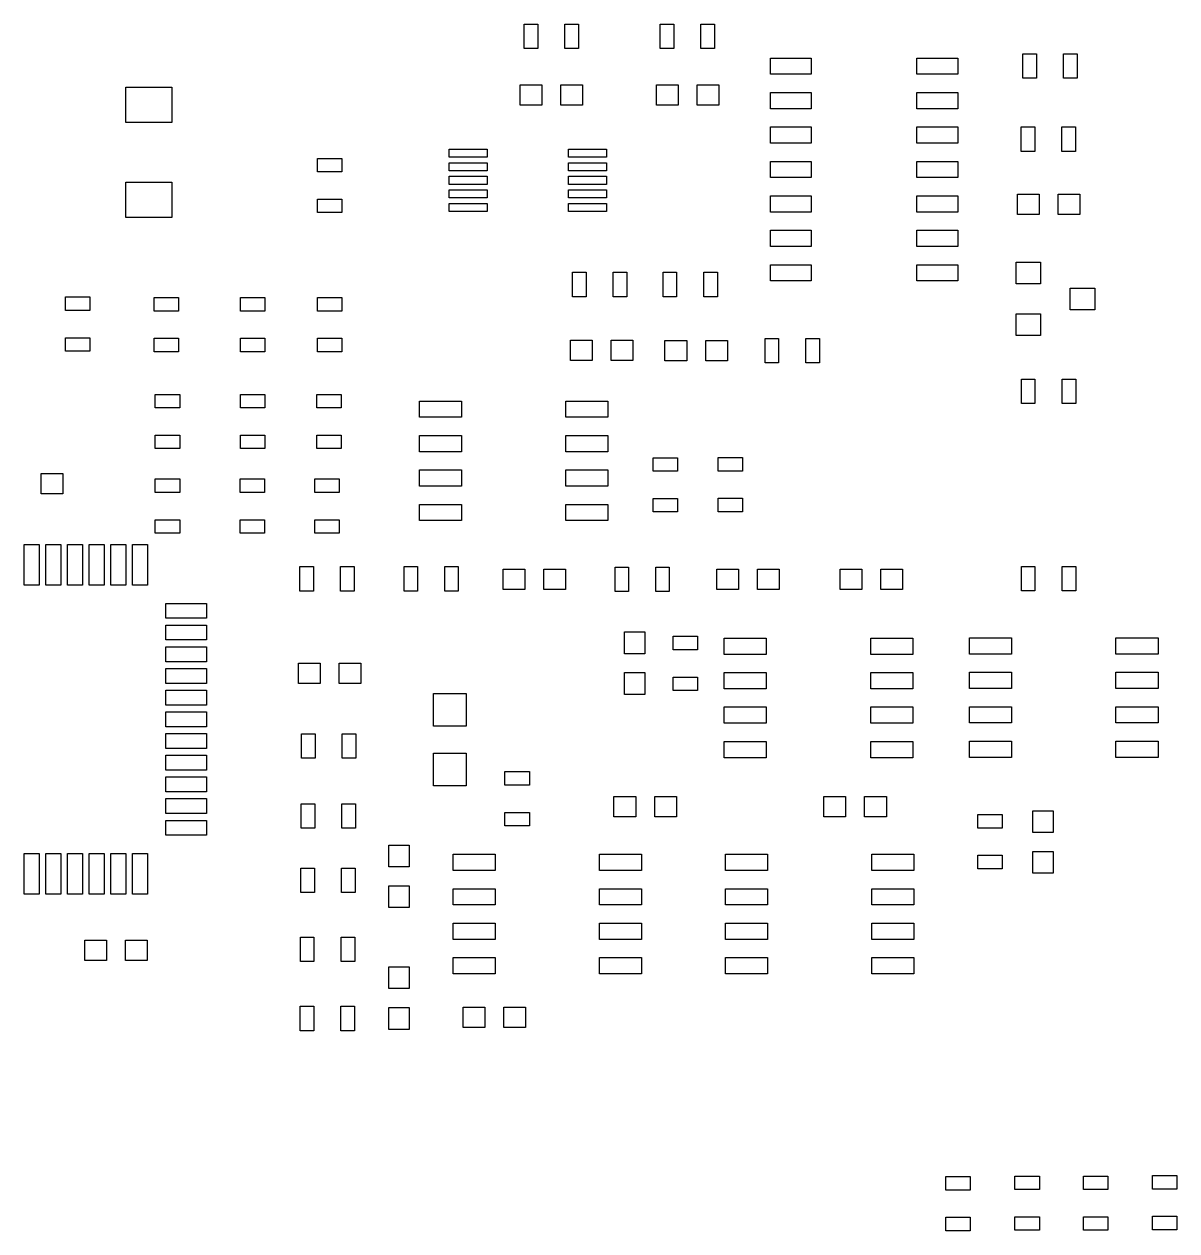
# Model space of a CAD drawing. Extents: x 91 to 180.3, y -109.6 to -62.1.
# Drawn here: x 137.78 to 180.28, y -109.18 to -64.69 of the extents above; entities that cross this region are included whole.
import ezdxf

# ---------------------------------------------------------------- set-up
doc = ezdxf.new("R2010")
doc.units = 0
doc.header["$MEASUREMENT"] = 0
doc.layers.add('BLACK', color=7, linetype='CONTINUOUS')

msp = doc.modelspace()

# ---------------------------------------------------------------- linework, layer by layer
at = {"layer": 'BLACK', "linetype": 'CONTINUOUS'}
for p, q in [((156.22, -65.59), (156.22, -64.69)), ((156.22, -64.69), (156.72, -64.69)), ((156.72, -64.69), (156.72, -65.59)), ((157.72, -65.59), (157.72, -64.69)), ((157.72, -64.69), (158.22, -64.69)), ((158.22, -64.69), (158.22, -65.59)), ((161.23, -65.59), (161.23, -64.69)), ((161.23, -64.69), (161.73, -64.69)), ((161.73, -64.69), (161.73, -65.59)), ((162.73, -65.59), (162.73, -64.69)), ((162.73, -64.69), (163.23, -64.69)), ((163.23, -64.69), (163.23, -65.59)), ((156.72, -65.59), (156.22, -65.59)), ((158.22, -65.59), (157.72, -65.59)), ((161.73, -65.59), (161.23, -65.59)), ((163.23, -65.59), (162.73, -65.59)), ((174.6, -66.68), (174.6, -65.78)), ((174.6, -65.78), (175.1, -65.78)), ((175.1, -65.78), (175.1, -66.68)), ((176.1, -66.68), (176.1, -65.78)), ((176.1, -65.78), (176.6, -65.78)), ((176.6, -65.78), (176.6, -66.68)), ((165.3, -66.54), (165.3, -65.94)), ((165.3, -65.94), (166.8, -65.94)), ((166.8, -65.94), (166.8, -66.54)), ((170.7, -66.54), (170.7, -65.94)), ((170.7, -65.94), (172.2, -65.94)), ((172.2, -65.94), (172.2, -66.54)), ((166.8, -66.54), (165.3, -66.54)), ((172.2, -66.54), (170.7, -66.54)), ((175.1, -66.68), (174.6, -66.68)), ((176.6, -66.68), (176.1, -66.68)), ((141.53, -68.32), (141.53, -67.02)), ((141.53, -67.02), (143.23, -67.02)), ((143.23, -67.02), (143.23, -68.32)), ((156.07, -67.675), (156.07, -66.925)), ((156.07, -66.925), (156.87, -66.925)), ((156.87, -66.925), (156.87, -67.675)), ((157.57, -67.675), (157.57, -66.925)), ((157.57, -66.925), (158.37, -66.925)), ((158.37, -66.925), (158.37, -67.675)), ((161.1, -67.675), (161.1, -66.925)), ((161.1, -66.925), (161.9, -66.925)), ((161.9, -66.925), (161.9, -67.675)), ((162.6, -67.675), (162.6, -66.925)), ((162.6, -66.925), (163.4, -66.925)), ((163.4, -66.925), (163.4, -67.675)), ((165.3, -67.81), (165.3, -67.21)), ((165.3, -67.21), (166.8, -67.21)), ((166.8, -67.21), (166.8, -67.81)), ((170.7, -67.81), (170.7, -67.21)), ((170.7, -67.21), (172.2, -67.21)), ((172.2, -67.21), (172.2, -67.81)), ((156.87, -67.675), (156.07, -67.675)), ((158.37, -67.675), (157.57, -67.675)), ((161.9, -67.675), (161.1, -67.675)), ((163.4, -67.675), (162.6, -67.675)), ((166.8, -67.81), (165.3, -67.81)), ((172.2, -67.81), (170.7, -67.81)), ((143.23, -68.32), (141.53, -68.32)), ((165.3, -69.08), (165.3, -68.48)), ((165.3, -68.48), (166.8, -68.48)), ((166.8, -68.48), (166.8, -69.08)), ((170.7, -69.08), (170.7, -68.48)), ((170.7, -68.48), (172.2, -68.48)), ((172.2, -68.48), (172.2, -69.08)), ((174.54, -69.38), (174.54, -68.48)), ((174.54, -68.48), (175.04, -68.48)), ((175.04, -68.48), (175.04, -69.38)), ((176.04, -69.38), (176.04, -68.48)), ((176.04, -68.48), (176.54, -68.48)), ((176.54, -68.48), (176.54, -69.38)), ((153.45, -69.6), (153.45, -69.3)), ((153.45, -69.3), (154.85, -69.3)), ((154.85, -69.3), (154.85, -69.6)), ((157.85, -69.6), (157.85, -69.3)), ((157.85, -69.3), (159.25, -69.3)), ((159.25, -69.3), (159.25, -69.6)), ((166.8, -69.08), (165.3, -69.08)), ((172.2, -69.08), (170.7, -69.08)), ((175.04, -69.38), (174.54, -69.38)), ((176.54, -69.38), (176.04, -69.38)), ((148.6, -70.14), (148.6, -69.64)), ((148.6, -69.64), (149.5, -69.64)), ((149.5, -69.64), (149.5, -70.14)), ((154.85, -69.6), (153.45, -69.6)), ((153.45, -70.1), (153.45, -69.8)), ((153.45, -69.8), (154.85, -69.8)), ((154.85, -69.8), (154.85, -70.1)), ((159.25, -69.6), (157.85, -69.6)), ((157.85, -70.1), (157.85, -69.8)), ((157.85, -69.8), (159.25, -69.8)), ((159.25, -69.8), (159.25, -70.1)), ((165.3, -70.35), (165.3, -69.75)), ((165.3, -69.75), (166.8, -69.75)), ((166.8, -69.75), (166.8, -70.35)), ((170.7, -70.35), (170.7, -69.75)), ((170.7, -69.75), (172.2, -69.75)), ((172.2, -69.75), (172.2, -70.35)), ((149.5, -70.14), (148.6, -70.14)), ((154.85, -70.1), (153.45, -70.1)), ((159.25, -70.1), (157.85, -70.1)), ((141.53, -71.82), (141.53, -70.52)), ((141.53, -70.52), (143.23, -70.52)), ((143.23, -70.52), (143.23, -71.82)), ((153.45, -70.6), (153.45, -70.3)), ((153.45, -70.3), (154.85, -70.3)), ((154.85, -70.6), (153.45, -70.6)), ((154.85, -70.3), (154.85, -70.6)), ((157.85, -70.6), (157.85, -70.3)), ((157.85, -70.3), (159.25, -70.3)), ((159.25, -70.6), (157.85, -70.6)), ((159.25, -70.3), (159.25, -70.6)), ((166.8, -70.35), (165.3, -70.35)), ((172.2, -70.35), (170.7, -70.35)), ((148.6, -71.64), (148.6, -71.14)), ((148.6, -71.14), (149.5, -71.14)), ((149.5, -71.14), (149.5, -71.64)), ((153.45, -71.1), (153.45, -70.8)), ((153.45, -70.8), (154.85, -70.8)), ((154.85, -71.1), (153.45, -71.1)), ((154.85, -70.8), (154.85, -71.1)), ((157.85, -71.1), (157.85, -70.8)), ((157.85, -70.8), (159.25, -70.8)), ((159.25, -71.1), (157.85, -71.1)), ((159.25, -70.8), (159.25, -71.1)), ((165.3, -71.62), (165.3, -71.02)), ((165.3, -71.02), (166.8, -71.02)), ((166.8, -71.02), (166.8, -71.62)), ((170.7, -71.62), (170.7, -71.02)), ((170.7, -71.02), (172.2, -71.02)), ((172.2, -71.02), (172.2, -71.62)), ((174.4, -71.705), (174.4, -70.955)), ((174.4, -70.955), (175.2, -70.955)), ((175.2, -70.955), (175.2, -71.705)), ((175.9, -71.705), (175.9, -70.955)), ((175.9, -70.955), (176.7, -70.955)), ((176.7, -70.955), (176.7, -71.705)), ((153.45, -71.6), (153.45, -71.3)), ((153.45, -71.3), (154.85, -71.3)), ((154.85, -71.6), (153.45, -71.6)), ((154.85, -71.3), (154.85, -71.6)), ((157.85, -71.6), (157.85, -71.3)), ((157.85, -71.3), (159.25, -71.3)), ((159.25, -71.6), (157.85, -71.6)), ((159.25, -71.3), (159.25, -71.6)), ((166.8, -71.62), (165.3, -71.62)), ((172.2, -71.62), (170.7, -71.62)), ((143.23, -71.82), (141.53, -71.82)), ((149.5, -71.64), (148.6, -71.64)), ((175.2, -71.705), (174.4, -71.705)), ((176.7, -71.705), (175.9, -71.705)), ((165.3, -72.89), (165.3, -72.29)), ((165.3, -72.29), (166.8, -72.29)), ((166.8, -72.29), (166.8, -72.89)), ((170.7, -72.89), (170.7, -72.29)), ((170.7, -72.29), (172.2, -72.29)), ((172.2, -72.29), (172.2, -72.89)), ((166.8, -72.89), (165.3, -72.89)), ((172.2, -72.89), (170.7, -72.89)), ((158, -74.74), (158, -73.84)), ((158, -73.84), (158.5, -73.84)), ((158.5, -73.84), (158.5, -74.74)), ((159.5, -74.74), (159.5, -73.84)), ((159.5, -73.84), (160, -73.84)), ((160, -73.84), (160, -74.74)), ((161.34, -74.74), (161.34, -73.84)), ((161.34, -73.84), (161.84, -73.84)), ((161.84, -73.84), (161.84, -74.74)), ((162.84, -74.74), (162.84, -73.84)), ((162.84, -73.84), (163.34, -73.84)), ((163.34, -73.84), (163.34, -74.74)), ((165.3, -74.16), (165.3, -73.56)), ((165.3, -73.56), (166.8, -73.56)), ((166.8, -73.56), (166.8, -74.16)), ((170.7, -74.16), (170.7, -73.56)), ((170.7, -73.56), (172.2, -73.56)), ((172.2, -73.56), (172.2, -74.16)), ((174.35, -74.27), (174.35, -73.47)), ((174.35, -73.47), (175.25, -73.47)), ((175.25, -73.47), (175.25, -74.27)), ((166.8, -74.16), (165.3, -74.16)), ((172.2, -74.16), (170.7, -74.16)), ((175.25, -74.27), (174.35, -74.27)), ((158.5, -74.74), (158, -74.74)), ((160, -74.74), (159.5, -74.74)), ((161.84, -74.74), (161.34, -74.74)), ((163.34, -74.74), (162.84, -74.74)), ((176.35, -75.22), (176.35, -74.42)), ((176.35, -74.42), (177.25, -74.42)), ((177.25, -74.42), (177.25, -75.22)), ((139.31, -75.25), (139.31, -74.75)), ((139.31, -74.75), (140.21, -74.75)), ((140.21, -74.75), (140.21, -75.25)), ((142.58, -75.27), (142.58, -74.77)), ((142.58, -74.77), (143.48, -74.77)), ((143.48, -74.77), (143.48, -75.27)), ((145.76, -75.27), (145.76, -74.77)), ((145.76, -74.77), (146.66, -74.77)), ((146.66, -74.77), (146.66, -75.27)), ((148.6, -75.27), (148.6, -74.77)), ((148.6, -74.77), (149.5, -74.77)), ((149.5, -74.77), (149.5, -75.27)), ((140.21, -75.25), (139.31, -75.25)), ((143.48, -75.27), (142.58, -75.27)), ((146.66, -75.27), (145.76, -75.27)), ((149.5, -75.27), (148.6, -75.27)), ((174.35, -76.17), (174.35, -75.37)), ((174.35, -75.37), (175.25, -75.37)), ((175.25, -75.37), (175.25, -76.17)), ((177.25, -75.22), (176.35, -75.22)), ((139.31, -76.75), (139.31, -76.25)), ((139.31, -76.25), (140.21, -76.25)), ((140.21, -76.25), (140.21, -76.75)), ((142.58, -76.77), (142.58, -76.27)), ((142.58, -76.27), (143.48, -76.27)), ((143.48, -76.27), (143.48, -76.77)), ((145.76, -76.77), (145.76, -76.27)), ((145.76, -76.27), (146.66, -76.27)), ((146.66, -76.27), (146.66, -76.77)), ((148.6, -76.77), (148.6, -76.27)), ((148.6, -76.27), (149.5, -76.27)), ((149.5, -76.27), (149.5, -76.77)), ((157.93, -77.095), (157.93, -76.345)), ((157.93, -76.345), (158.73, -76.345)), ((158.73, -76.345), (158.73, -77.095)), ((159.43, -77.095), (159.43, -76.345)), ((159.43, -76.345), (160.23, -76.345)), ((160.23, -76.345), (160.23, -77.095)), ((161.41, -77.105), (161.41, -76.355)), ((161.41, -76.355), (162.21, -76.355)), ((162.21, -76.355), (162.21, -77.105)), ((162.91, -77.105), (162.91, -76.355)), ((162.91, -76.355), (163.71, -76.355)), ((163.71, -76.355), (163.71, -77.105)), ((165.1, -77.18), (165.1, -76.28)), ((165.1, -76.28), (165.6, -76.28)), ((165.6, -76.28), (165.6, -77.18)), ((166.6, -77.18), (166.6, -76.28)), ((166.6, -76.28), (167.1, -76.28)), ((167.1, -76.28), (167.1, -77.18)), ((175.25, -76.17), (174.35, -76.17)), ((140.21, -76.75), (139.31, -76.75)), ((143.48, -76.77), (142.58, -76.77)), ((146.66, -76.77), (145.76, -76.77)), ((149.5, -76.77), (148.6, -76.77)), ((158.73, -77.095), (157.93, -77.095)), ((160.23, -77.095), (159.43, -77.095)), ((162.21, -77.105), (161.41, -77.105)), ((163.71, -77.105), (162.91, -77.105)), ((165.6, -77.18), (165.1, -77.18)), ((167.1, -77.18), (166.6, -77.18)), ((174.55, -78.68), (174.55, -77.78)), ((174.55, -77.78), (175.05, -77.78)), ((175.05, -77.78), (175.05, -78.68)), ((176.05, -78.68), (176.05, -77.78)), ((176.05, -77.78), (176.55, -77.78)), ((176.55, -77.78), (176.55, -78.68)), ((142.62, -78.84), (142.62, -78.34)), ((142.62, -78.34), (143.52, -78.34)), ((143.52, -78.34), (143.52, -78.84)), ((145.76, -78.84), (145.76, -78.34)), ((145.76, -78.34), (146.66, -78.34)), ((146.66, -78.34), (146.66, -78.84)), ((148.57, -78.84), (148.57, -78.34)), ((148.57, -78.34), (149.47, -78.34)), ((149.47, -78.34), (149.47, -78.84)), ((152.355, -79.185), (152.355, -78.585)), ((152.355, -78.585), (153.905, -78.585)), ((153.905, -78.585), (153.905, -79.185)), ((157.755, -79.185), (157.755, -78.585)), ((157.755, -78.585), (159.305, -78.585)), ((159.305, -78.585), (159.305, -79.185)), ((175.05, -78.68), (174.55, -78.68)), ((176.55, -78.68), (176.05, -78.68)), ((143.52, -78.84), (142.62, -78.84)), ((146.66, -78.84), (145.76, -78.84)), ((149.47, -78.84), (148.57, -78.84)), ((153.905, -79.185), (152.355, -79.185)), ((159.305, -79.185), (157.755, -79.185)), ((142.62, -80.34), (142.62, -79.84)), ((142.62, -79.84), (143.52, -79.84)), ((143.52, -79.84), (143.52, -80.34)), ((145.76, -80.34), (145.76, -79.84)), ((145.76, -79.84), (146.66, -79.84)), ((146.66, -79.84), (146.66, -80.34)), ((148.57, -80.34), (148.57, -79.84)), ((148.57, -79.84), (149.47, -79.84)), ((149.47, -79.84), (149.47, -80.34)), ((152.355, -80.455), (152.355, -79.855)), ((152.355, -79.855), (153.905, -79.855)), ((153.905, -79.855), (153.905, -80.455)), ((157.755, -80.455), (157.755, -79.855)), ((157.755, -79.855), (159.305, -79.855)), ((159.305, -79.855), (159.305, -80.455)), ((143.52, -80.34), (142.62, -80.34)), ((146.66, -80.34), (145.76, -80.34)), ((149.47, -80.34), (148.57, -80.34)), ((153.905, -80.455), (152.355, -80.455)), ((159.305, -80.455), (157.755, -80.455)), ((160.975, -81.175), (160.975, -80.675)), ((160.975, -80.675), (161.875, -80.675)), ((161.875, -80.675), (161.875, -81.175)), ((163.37, -81.17), (163.37, -80.67)), ((163.37, -80.67), (164.27, -80.67)), ((164.27, -80.67), (164.27, -81.17)), ((138.41, -82.005), (138.41, -81.255)), ((138.41, -81.255), (139.21, -81.255)), ((139.21, -81.255), (139.21, -82.005)), ((152.355, -81.725), (152.355, -81.125)), ((152.355, -81.125), (153.905, -81.125)), ((153.905, -81.125), (153.905, -81.725)), ((157.755, -81.725), (157.755, -81.125)), ((157.755, -81.125), (159.305, -81.125)), ((159.305, -81.125), (159.305, -81.725)), ((161.875, -81.175), (160.975, -81.175)), ((164.27, -81.17), (163.37, -81.17)), ((142.62, -81.96), (142.62, -81.46)), ((142.62, -81.46), (143.52, -81.46)), ((143.52, -81.46), (143.52, -81.96)), ((145.75, -81.96), (145.75, -81.46)), ((145.75, -81.46), (146.65, -81.46)), ((146.65, -81.46), (146.65, -81.96)), ((148.5, -81.96), (148.5, -81.46)), ((148.5, -81.46), (149.4, -81.46)), ((149.4, -81.46), (149.4, -81.96)), ((153.905, -81.725), (152.355, -81.725)), ((159.305, -81.725), (157.755, -81.725)), ((139.21, -82.005), (138.41, -82.005)), ((143.52, -81.96), (142.62, -81.96)), ((146.65, -81.96), (145.75, -81.96)), ((149.4, -81.96), (148.5, -81.96)), ((160.975, -82.675), (160.975, -82.175)), ((160.975, -82.175), (161.875, -82.175)), ((161.875, -82.175), (161.875, -82.675)), ((163.37, -82.67), (163.37, -82.17)), ((163.37, -82.17), (164.27, -82.17)), ((164.27, -82.17), (164.27, -82.67)), ((152.355, -82.995), (152.355, -82.395)), ((152.355, -82.395), (153.905, -82.395)), ((153.905, -82.395), (153.905, -82.995)), ((157.755, -82.995), (157.755, -82.395)), ((157.755, -82.395), (159.305, -82.395)), ((159.305, -82.395), (159.305, -82.995)), ((161.875, -82.675), (160.975, -82.675)), ((164.27, -82.67), (163.37, -82.67)), ((142.62, -83.46), (142.62, -82.96)), ((142.62, -82.96), (143.52, -82.96)), ((143.52, -82.96), (143.52, -83.46)), ((145.75, -83.46), (145.75, -82.96)), ((145.75, -82.96), (146.65, -82.96)), ((146.65, -82.96), (146.65, -83.46)), ((148.5, -83.46), (148.5, -82.96)), ((148.5, -82.96), (149.4, -82.96)), ((149.4, -82.96), (149.4, -83.46)), ((153.905, -82.995), (152.355, -82.995)), ((159.305, -82.995), (157.755, -82.995)), ((143.52, -83.46), (142.62, -83.46)), ((146.65, -83.46), (145.75, -83.46)), ((149.4, -83.46), (148.5, -83.46)), ((137.785, -85.37), (137.785, -83.87)), ((137.785, -83.87), (138.335, -83.87)), ((138.335, -83.87), (138.335, -85.37)), ((138.585, -85.37), (138.585, -83.87)), ((138.585, -83.87), (139.135, -83.87)), ((139.135, -83.87), (139.135, -85.37)), ((139.385, -85.37), (139.385, -83.87)), ((139.385, -83.87), (139.935, -83.87)), ((139.935, -83.87), (139.935, -85.37)), ((140.185, -85.37), (140.185, -83.87)), ((140.185, -83.87), (140.735, -83.87)), ((140.735, -83.87), (140.735, -85.37)), ((140.985, -85.37), (140.985, -83.87)), ((140.985, -83.87), (141.535, -83.87)), ((141.535, -83.87), (141.535, -85.37)), ((141.785, -85.37), (141.785, -83.87)), ((141.785, -83.87), (142.335, -83.87)), ((142.335, -83.87), (142.335, -85.37)), ((147.95, -85.59), (147.95, -84.69)), ((147.95, -84.69), (148.45, -84.69)), ((148.45, -84.69), (148.45, -85.59)), ((149.45, -85.59), (149.45, -84.69)), ((149.45, -84.69), (149.95, -84.69)), ((149.95, -84.69), (149.95, -85.59)), ((151.79, -85.59), (151.79, -84.69)), ((151.79, -84.69), (152.29, -84.69)), ((152.29, -84.69), (152.29, -85.59)), ((153.29, -85.59), (153.29, -84.69)), ((153.29, -84.69), (153.79, -84.69)), ((153.79, -84.69), (153.79, -85.59)), ((155.44, -85.535), (155.44, -84.785)), ((155.44, -84.785), (156.24, -84.785)), ((156.24, -84.785), (156.24, -85.535)), ((156.94, -85.535), (156.94, -84.785)), ((156.94, -84.785), (157.74, -84.785)), ((157.74, -84.785), (157.74, -85.535)), ((159.57, -85.61), (159.57, -84.71)), ((159.57, -84.71), (160.07, -84.71)), ((160.07, -84.71), (160.07, -85.61)), ((161.07, -85.61), (161.07, -84.71)), ((161.07, -84.71), (161.57, -84.71)), ((161.57, -84.71), (161.57, -85.61)), ((163.32, -85.535), (163.32, -84.785)), ((163.32, -84.785), (164.12, -84.785)), ((164.12, -84.785), (164.12, -85.535)), ((164.82, -85.535), (164.82, -84.785)), ((164.82, -84.785), (165.62, -84.785)), ((165.62, -84.785), (165.62, -85.535)), ((167.87, -85.535), (167.87, -84.785)), ((167.87, -84.785), (168.67, -84.785)), ((168.67, -84.785), (168.67, -85.535)), ((169.37, -85.535), (169.37, -84.785)), ((169.37, -84.785), (170.17, -84.785)), ((170.17, -84.785), (170.17, -85.535)), ((174.55, -85.58), (174.55, -84.68)), ((174.55, -84.68), (175.05, -84.68)), ((175.05, -84.68), (175.05, -85.58)), ((176.05, -85.58), (176.05, -84.68)), ((176.05, -84.68), (176.55, -84.68)), ((176.55, -84.68), (176.55, -85.58)), ((138.335, -85.37), (137.785, -85.37)), ((139.135, -85.37), (138.585, -85.37)), ((139.935, -85.37), (139.385, -85.37)), ((140.735, -85.37), (140.185, -85.37)), ((141.535, -85.37), (140.985, -85.37)), ((142.335, -85.37), (141.785, -85.37)), ((148.45, -85.59), (147.95, -85.59)), ((149.95, -85.59), (149.45, -85.59)), ((152.29, -85.59), (151.79, -85.59)), ((153.79, -85.59), (153.29, -85.59)), ((156.24, -85.535), (155.44, -85.535)), ((157.74, -85.535), (156.94, -85.535)), ((160.07, -85.61), (159.57, -85.61)), ((161.57, -85.61), (161.07, -85.61)), ((164.12, -85.535), (163.32, -85.535)), ((165.62, -85.535), (164.82, -85.535)), ((168.67, -85.535), (167.87, -85.535)), ((170.17, -85.535), (169.37, -85.535)), ((175.05, -85.58), (174.55, -85.58)), ((176.55, -85.58), (176.05, -85.58)), ((143.01, -86.595), (143.01, -86.045)), ((143.01, -86.045), (144.51, -86.045)), ((144.51, -86.045), (144.51, -86.595)), ((144.51, -86.595), (143.01, -86.595)), ((143.01, -87.395), (143.01, -86.845)), ((143.01, -86.845), (144.51, -86.845)), ((144.51, -86.845), (144.51, -87.395)), ((159.915, -87.9), (159.915, -87.1)), ((159.915, -87.1), (160.665, -87.1)), ((160.665, -87.1), (160.665, -87.9)), ((144.51, -87.395), (143.01, -87.395)), ((143.01, -88.195), (143.01, -87.645)), ((143.01, -87.645), (144.51, -87.645)), ((144.51, -87.645), (144.51, -88.195)), ((161.71, -87.76), (161.71, -87.26)), ((161.71, -87.26), (162.61, -87.26)), ((162.61, -87.26), (162.61, -87.76)), ((163.595, -87.925), (163.595, -87.325)), ((163.595, -87.325), (165.145, -87.325)), ((165.145, -87.325), (165.145, -87.925)), ((168.995, -87.925), (168.995, -87.325)), ((168.995, -87.325), (170.545, -87.325)), ((170.545, -87.325), (170.545, -87.925)), ((172.635, -87.915), (172.635, -87.315)), ((172.635, -87.315), (174.185, -87.315)), ((174.185, -87.315), (174.185, -87.915)), ((178.035, -87.915), (178.035, -87.315)), ((178.035, -87.315), (179.585, -87.315)), ((179.585, -87.315), (179.585, -87.915)), ((160.665, -87.9), (159.915, -87.9)), ((162.61, -87.76), (161.71, -87.76)), ((165.145, -87.925), (163.595, -87.925)), ((170.545, -87.925), (168.995, -87.925)), ((174.185, -87.915), (172.635, -87.915)), ((179.585, -87.915), (178.035, -87.915)), ((144.51, -88.195), (143.01, -88.195)), ((143.01, -88.995), (143.01, -88.445)), ((143.01, -88.445), (144.51, -88.445)), ((144.51, -88.445), (144.51, -88.995)), ((147.9, -88.995), (147.9, -88.245)), ((147.9, -88.245), (148.7, -88.245)), ((148.7, -88.245), (148.7, -88.995)), ((149.4, -88.995), (149.4, -88.245)), ((149.4, -88.245), (150.2, -88.245)), ((150.2, -88.245), (150.2, -88.995)), ((159.915, -89.4), (159.915, -88.6)), ((159.915, -88.6), (160.665, -88.6)), ((160.665, -88.6), (160.665, -89.4)), ((161.71, -89.26), (161.71, -88.76)), ((161.71, -88.76), (162.61, -88.76)), ((162.61, -88.76), (162.61, -89.26)), ((163.595, -89.195), (163.595, -88.595)), ((163.595, -88.595), (165.145, -88.595)), ((165.145, -88.595), (165.145, -89.195)), ((168.995, -89.195), (168.995, -88.595)), ((168.995, -88.595), (170.545, -88.595)), ((170.545, -88.595), (170.545, -89.195)), ((172.635, -89.185), (172.635, -88.585)), ((172.635, -88.585), (174.185, -88.585)), ((174.185, -88.585), (174.185, -89.185)), ((178.035, -89.185), (178.035, -88.585)), ((178.035, -88.585), (179.585, -88.585)), ((179.585, -88.585), (179.585, -89.185)), ((144.51, -88.995), (143.01, -88.995)), ((143.01, -89.795), (143.01, -89.245)), ((143.01, -89.245), (144.51, -89.245)), ((144.51, -89.245), (144.51, -89.795)), ((148.7, -88.995), (147.9, -88.995)), ((150.2, -88.995), (149.4, -88.995)), ((152.88, -90.57), (152.88, -89.37)), ((152.88, -89.37), (154.08, -89.37)), ((154.08, -89.37), (154.08, -90.57)), ((160.665, -89.4), (159.915, -89.4)), ((162.61, -89.26), (161.71, -89.26)), ((165.145, -89.195), (163.595, -89.195)), ((170.545, -89.195), (168.995, -89.195)), ((174.185, -89.185), (172.635, -89.185)), ((179.585, -89.185), (178.035, -89.185)), ((144.51, -89.795), (143.01, -89.795)), ((163.595, -90.465), (163.595, -89.865)), ((163.595, -89.865), (165.145, -89.865)), ((165.145, -89.865), (165.145, -90.465)), ((168.995, -90.465), (168.995, -89.865)), ((168.995, -89.865), (170.545, -89.865)), ((170.545, -89.865), (170.545, -90.465)), ((172.635, -90.455), (172.635, -89.855)), ((172.635, -89.855), (174.185, -89.855)), ((174.185, -89.855), (174.185, -90.455)), ((178.035, -90.455), (178.035, -89.855)), ((178.035, -89.855), (179.585, -89.855)), ((179.585, -89.855), (179.585, -90.455)), ((143.01, -90.595), (143.01, -90.045)), ((143.01, -90.045), (144.51, -90.045)), ((144.51, -90.045), (144.51, -90.595)), ((144.51, -90.595), (143.01, -90.595)), ((154.08, -90.57), (152.88, -90.57)), ((165.145, -90.465), (163.595, -90.465)), ((170.545, -90.465), (168.995, -90.465)), ((174.185, -90.455), (172.635, -90.455)), ((179.585, -90.455), (178.035, -90.455)), ((143.01, -91.395), (143.01, -90.845)), ((143.01, -90.845), (144.51, -90.845)), ((144.51, -90.845), (144.51, -91.395)), ((148.01, -91.75), (148.01, -90.85)), ((148.01, -90.85), (148.51, -90.85)), ((148.51, -90.85), (148.51, -91.75)), ((149.51, -91.75), (149.51, -90.85)), ((149.51, -90.85), (150.01, -90.85)), ((150.01, -90.85), (150.01, -91.75)), ((163.595, -91.735), (163.595, -91.135)), ((163.595, -91.135), (165.145, -91.135)), ((165.145, -91.135), (165.145, -91.735)), ((168.995, -91.735), (168.995, -91.135)), ((168.995, -91.135), (170.545, -91.135)), ((170.545, -91.135), (170.545, -91.735)), ((172.635, -91.725), (172.635, -91.125)), ((172.635, -91.125), (174.185, -91.125)), ((174.185, -91.125), (174.185, -91.725)), ((178.035, -91.725), (178.035, -91.125)), ((178.035, -91.125), (179.585, -91.125)), ((179.585, -91.125), (179.585, -91.725)), ((144.51, -91.395), (143.01, -91.395)), ((143.01, -92.195), (143.01, -91.645)), ((143.01, -91.645), (144.51, -91.645)), ((144.51, -91.645), (144.51, -92.195)), ((152.88, -92.77), (152.88, -91.57)), ((152.88, -91.57), (154.08, -91.57)), ((154.08, -91.57), (154.08, -92.77)), ((148.51, -91.75), (148.01, -91.75)), ((150.01, -91.75), (149.51, -91.75)), ((165.145, -91.735), (163.595, -91.735)), ((170.545, -91.735), (168.995, -91.735)), ((174.185, -91.725), (172.635, -91.725)), ((179.585, -91.725), (178.035, -91.725)), ((144.51, -92.195), (143.01, -92.195)), ((143.01, -92.995), (143.01, -92.445)), ((143.01, -92.445), (144.51, -92.445)), ((144.51, -92.445), (144.51, -92.995)), ((155.51, -92.75), (155.51, -92.25)), ((155.51, -92.25), (156.41, -92.25)), ((156.41, -92.25), (156.41, -92.75)), ((154.08, -92.77), (152.88, -92.77)), ((156.41, -92.75), (155.51, -92.75)), ((144.51, -92.995), (143.01, -92.995)), ((143.01, -93.795), (143.01, -93.245)), ((143.01, -93.245), (144.51, -93.245)), ((144.51, -93.245), (144.51, -93.795)), ((159.53, -93.915), (159.53, -93.165)), ((159.53, -93.165), (160.33, -93.165)), ((160.33, -93.165), (160.33, -93.915)), ((161.03, -93.915), (161.03, -93.165)), ((161.03, -93.165), (161.83, -93.165)), ((161.83, -93.165), (161.83, -93.915)), ((167.27, -93.915), (167.27, -93.165)), ((167.27, -93.165), (168.07, -93.165)), ((168.07, -93.165), (168.07, -93.915)), ((168.77, -93.915), (168.77, -93.165)), ((168.77, -93.165), (169.57, -93.165)), ((169.57, -93.165), (169.57, -93.915)), ((144.51, -93.795), (143.01, -93.795)), ((148, -94.33), (148, -93.43)), ((148, -93.43), (148.5, -93.43)), ((148.5, -93.43), (148.5, -94.33)), ((149.5, -94.33), (149.5, -93.43)), ((149.5, -93.43), (150, -93.43)), ((150, -93.43), (150, -94.33)), ((155.51, -94.25), (155.51, -93.75)), ((155.51, -93.75), (156.41, -93.75)), ((156.41, -93.75), (156.41, -94.25)), ((172.94, -94.33), (172.94, -93.83)), ((172.94, -93.83), (173.84, -93.83)), ((173.84, -93.83), (173.84, -94.33)), ((174.965, -94.49), (174.965, -93.69)), ((174.965, -93.69), (175.715, -93.69)), ((175.715, -93.69), (175.715, -94.49)), ((143.01, -94.595), (143.01, -94.045)), ((143.01, -94.045), (144.51, -94.045)), ((144.51, -94.045), (144.51, -94.595)), ((156.41, -94.25), (155.51, -94.25)), ((160.33, -93.915), (159.53, -93.915)), ((161.83, -93.915), (161.03, -93.915)), ((168.07, -93.915), (167.27, -93.915)), ((169.57, -93.915), (168.77, -93.915)), ((144.51, -94.595), (143.01, -94.595)), ((148.5, -94.33), (148, -94.33)), ((150, -94.33), (149.5, -94.33)), ((173.84, -94.33), (172.94, -94.33)), ((175.715, -94.49), (174.965, -94.49)), ((151.235, -95.76), (151.235, -94.96)), ((151.235, -94.96), (151.985, -94.96)), ((151.985, -94.96), (151.985, -95.76)), ((174.965, -95.99), (174.965, -95.19)), ((174.965, -95.19), (175.715, -95.19)), ((175.715, -95.19), (175.715, -95.99)), ((137.785, -96.77), (137.785, -95.27)), ((137.785, -95.27), (138.335, -95.27)), ((138.335, -95.27), (138.335, -96.77)), ((138.585, -96.77), (138.585, -95.27)), ((138.585, -95.27), (139.135, -95.27)), ((139.135, -95.27), (139.135, -96.77)), ((139.385, -96.77), (139.385, -95.27)), ((139.385, -95.27), (139.935, -95.27)), ((139.935, -95.27), (139.935, -96.77)), ((140.185, -96.77), (140.185, -95.27)), ((140.185, -95.27), (140.735, -95.27)), ((140.735, -95.27), (140.735, -96.77)), ((140.985, -96.77), (140.985, -95.27)), ((140.985, -95.27), (141.535, -95.27)), ((141.535, -95.27), (141.535, -96.77)), ((141.785, -96.77), (141.785, -95.27)), ((141.785, -95.27), (142.335, -95.27)), ((142.335, -95.27), (142.335, -96.77)), ((153.595, -95.895), (153.595, -95.295)), ((153.595, -95.295), (155.145, -95.295)), ((155.145, -95.295), (155.145, -95.895)), ((158.995, -95.895), (158.995, -95.295)), ((158.995, -95.295), (160.545, -95.295)), ((160.545, -95.295), (160.545, -95.895)), ((163.635, -95.895), (163.635, -95.295)), ((163.635, -95.295), (165.185, -95.295)), ((165.185, -95.295), (165.185, -95.895)), ((169.035, -95.895), (169.035, -95.295)), ((169.035, -95.295), (170.585, -95.295)), ((170.585, -95.295), (170.585, -95.895)), ((172.94, -95.83), (172.94, -95.33)), ((172.94, -95.33), (173.84, -95.33)), ((173.84, -95.33), (173.84, -95.83)), ((147.99, -96.71), (147.99, -95.81)), ((147.99, -95.81), (148.49, -95.81)), ((148.49, -95.81), (148.49, -96.71)), ((149.49, -96.71), (149.49, -95.81)), ((149.49, -95.81), (149.99, -95.81)), ((149.99, -95.81), (149.99, -96.71)), ((151.985, -95.76), (151.235, -95.76)), ((155.145, -95.895), (153.595, -95.895)), ((160.545, -95.895), (158.995, -95.895)), ((165.185, -95.895), (163.635, -95.895)), ((170.585, -95.895), (169.035, -95.895)), ((173.84, -95.83), (172.94, -95.83)), ((175.715, -95.99), (174.965, -95.99)), ((151.235, -97.26), (151.235, -96.46)), ((151.235, -96.46), (151.985, -96.46)), ((151.985, -96.46), (151.985, -97.26)), ((138.335, -96.77), (137.785, -96.77)), ((139.135, -96.77), (138.585, -96.77)), ((139.935, -96.77), (139.385, -96.77)), ((140.735, -96.77), (140.185, -96.77)), ((141.535, -96.77), (140.985, -96.77)), ((142.335, -96.77), (141.785, -96.77)), ((148.49, -96.71), (147.99, -96.71)), ((149.99, -96.71), (149.49, -96.71)), ((153.595, -97.165), (153.595, -96.565)), ((153.595, -96.565), (155.145, -96.565)), ((155.145, -96.565), (155.145, -97.165)), ((158.995, -97.165), (158.995, -96.565)), ((158.995, -96.565), (160.545, -96.565)), ((160.545, -96.565), (160.545, -97.165)), ((163.635, -97.165), (163.635, -96.565)), ((163.635, -96.565), (165.185, -96.565)), ((165.185, -96.565), (165.185, -97.165)), ((169.035, -97.165), (169.035, -96.565)), ((169.035, -96.565), (170.585, -96.565)), ((170.585, -96.565), (170.585, -97.165)), ((151.985, -97.26), (151.235, -97.26)), ((155.145, -97.165), (153.595, -97.165)), ((160.545, -97.165), (158.995, -97.165)), ((165.185, -97.165), (163.635, -97.165)), ((170.585, -97.165), (169.035, -97.165)), ((153.595, -98.435), (153.595, -97.835)), ((153.595, -97.835), (155.145, -97.835)), ((155.145, -97.835), (155.145, -98.435)), ((158.995, -98.435), (158.995, -97.835)), ((158.995, -97.835), (160.545, -97.835)), ((160.545, -97.835), (160.545, -98.435)), ((163.635, -98.435), (163.635, -97.835)), ((163.635, -97.835), (165.185, -97.835)), ((165.185, -97.835), (165.185, -98.435)), ((169.035, -98.435), (169.035, -97.835)), ((169.035, -97.835), (170.585, -97.835)), ((170.585, -97.835), (170.585, -98.435)), ((140.02, -99.215), (140.02, -98.465)), ((140.02, -98.465), (140.82, -98.465)), ((140.82, -98.465), (140.82, -99.215)), ((141.52, -99.215), (141.52, -98.465)), ((141.52, -98.465), (142.32, -98.465)), ((142.32, -98.465), (142.32, -99.215)), ((147.97, -99.25), (147.97, -98.35)), ((147.97, -98.35), (148.47, -98.35)), ((148.47, -98.35), (148.47, -99.25)), ((149.47, -99.25), (149.47, -98.35)), ((149.47, -98.35), (149.97, -98.35)), ((149.97, -98.35), (149.97, -99.25)), ((155.145, -98.435), (153.595, -98.435)), ((160.545, -98.435), (158.995, -98.435)), ((165.185, -98.435), (163.635, -98.435)), ((170.585, -98.435), (169.035, -98.435)), ((153.595, -99.705), (153.595, -99.105)), ((153.595, -99.105), (155.145, -99.105)), ((155.145, -99.105), (155.145, -99.705)), ((158.995, -99.705), (158.995, -99.105)), ((158.995, -99.105), (160.545, -99.105)), ((160.545, -99.105), (160.545, -99.705)), ((163.635, -99.705), (163.635, -99.105)), ((163.635, -99.105), (165.185, -99.105)), ((165.185, -99.105), (165.185, -99.705)), ((169.035, -99.705), (169.035, -99.105)), ((169.035, -99.105), (170.585, -99.105)), ((170.585, -99.105), (170.585, -99.705)), ((140.82, -99.215), (140.02, -99.215)), ((142.32, -99.215), (141.52, -99.215)), ((148.47, -99.25), (147.97, -99.25)), ((149.97, -99.25), (149.47, -99.25)), ((151.235, -100.25), (151.235, -99.45)), ((151.235, -99.45), (151.985, -99.45)), ((151.985, -99.45), (151.985, -100.25)), ((155.145, -99.705), (153.595, -99.705)), ((160.545, -99.705), (158.995, -99.705)), ((165.185, -99.705), (163.635, -99.705)), ((170.585, -99.705), (169.035, -99.705)), ((151.985, -100.25), (151.235, -100.25)), ((147.96, -101.8), (147.96, -100.9)), ((147.96, -100.9), (148.46, -100.9)), ((148.46, -100.9), (148.46, -101.8)), ((149.46, -101.8), (149.46, -100.9)), ((149.46, -100.9), (149.96, -100.9)), ((149.96, -100.9), (149.96, -101.8)), ((151.235, -101.75), (151.235, -100.95)), ((151.235, -100.95), (151.985, -100.95)), ((151.985, -100.95), (151.985, -101.75)), ((153.97, -101.685), (153.97, -100.935)), ((153.97, -100.935), (154.77, -100.935)), ((154.77, -100.935), (154.77, -101.685)), ((155.47, -101.685), (155.47, -100.935)), ((155.47, -100.935), (156.27, -100.935)), ((156.27, -100.935), (156.27, -101.685)), ((148.46, -101.8), (147.96, -101.8)), ((149.96, -101.8), (149.46, -101.8)), ((151.985, -101.75), (151.235, -101.75)), ((154.77, -101.685), (153.97, -101.685)), ((156.27, -101.685), (155.47, -101.685)), ((171.76, -107.68), (171.76, -107.18)), ((171.76, -107.18), (172.66, -107.18)), ((172.66, -107.18), (172.66, -107.68)), ((174.31, -107.66), (174.31, -107.16)), ((174.31, -107.16), (175.21, -107.16)), ((175.21, -107.16), (175.21, -107.66)), ((176.84, -107.66), (176.84, -107.16)), ((176.84, -107.16), (177.74, -107.16)), ((177.74, -107.16), (177.74, -107.66)), ((179.38, -107.64), (179.38, -107.14)), ((179.38, -107.14), (180.28, -107.14)), ((180.28, -107.14), (180.28, -107.64)), ((175.21, -107.66), (174.31, -107.66)), ((177.74, -107.66), (176.84, -107.66)), ((180.28, -107.64), (179.38, -107.64)), ((172.66, -107.68), (171.76, -107.68)), ((171.76, -109.18), (171.76, -108.68)), ((171.76, -108.68), (172.66, -108.68)), ((172.66, -108.68), (172.66, -109.18)), ((174.31, -109.16), (174.31, -108.66)), ((174.31, -108.66), (175.21, -108.66)), ((175.21, -108.66), (175.21, -109.16)), ((176.84, -109.16), (176.84, -108.66)), ((176.84, -108.66), (177.74, -108.66)), ((177.74, -108.66), (177.74, -109.16)), ((179.38, -109.14), (179.38, -108.64)), ((179.38, -108.64), (180.28, -108.64)), ((180.28, -108.64), (180.28, -109.14)), ((172.66, -109.18), (171.76, -109.18)), ((175.21, -109.16), (174.31, -109.16)), ((177.74, -109.16), (176.84, -109.16)), ((180.28, -109.14), (179.38, -109.14))]:
    msp.add_line(p, q, dxfattribs=at)

doc.saveas('drawing.dxf')
